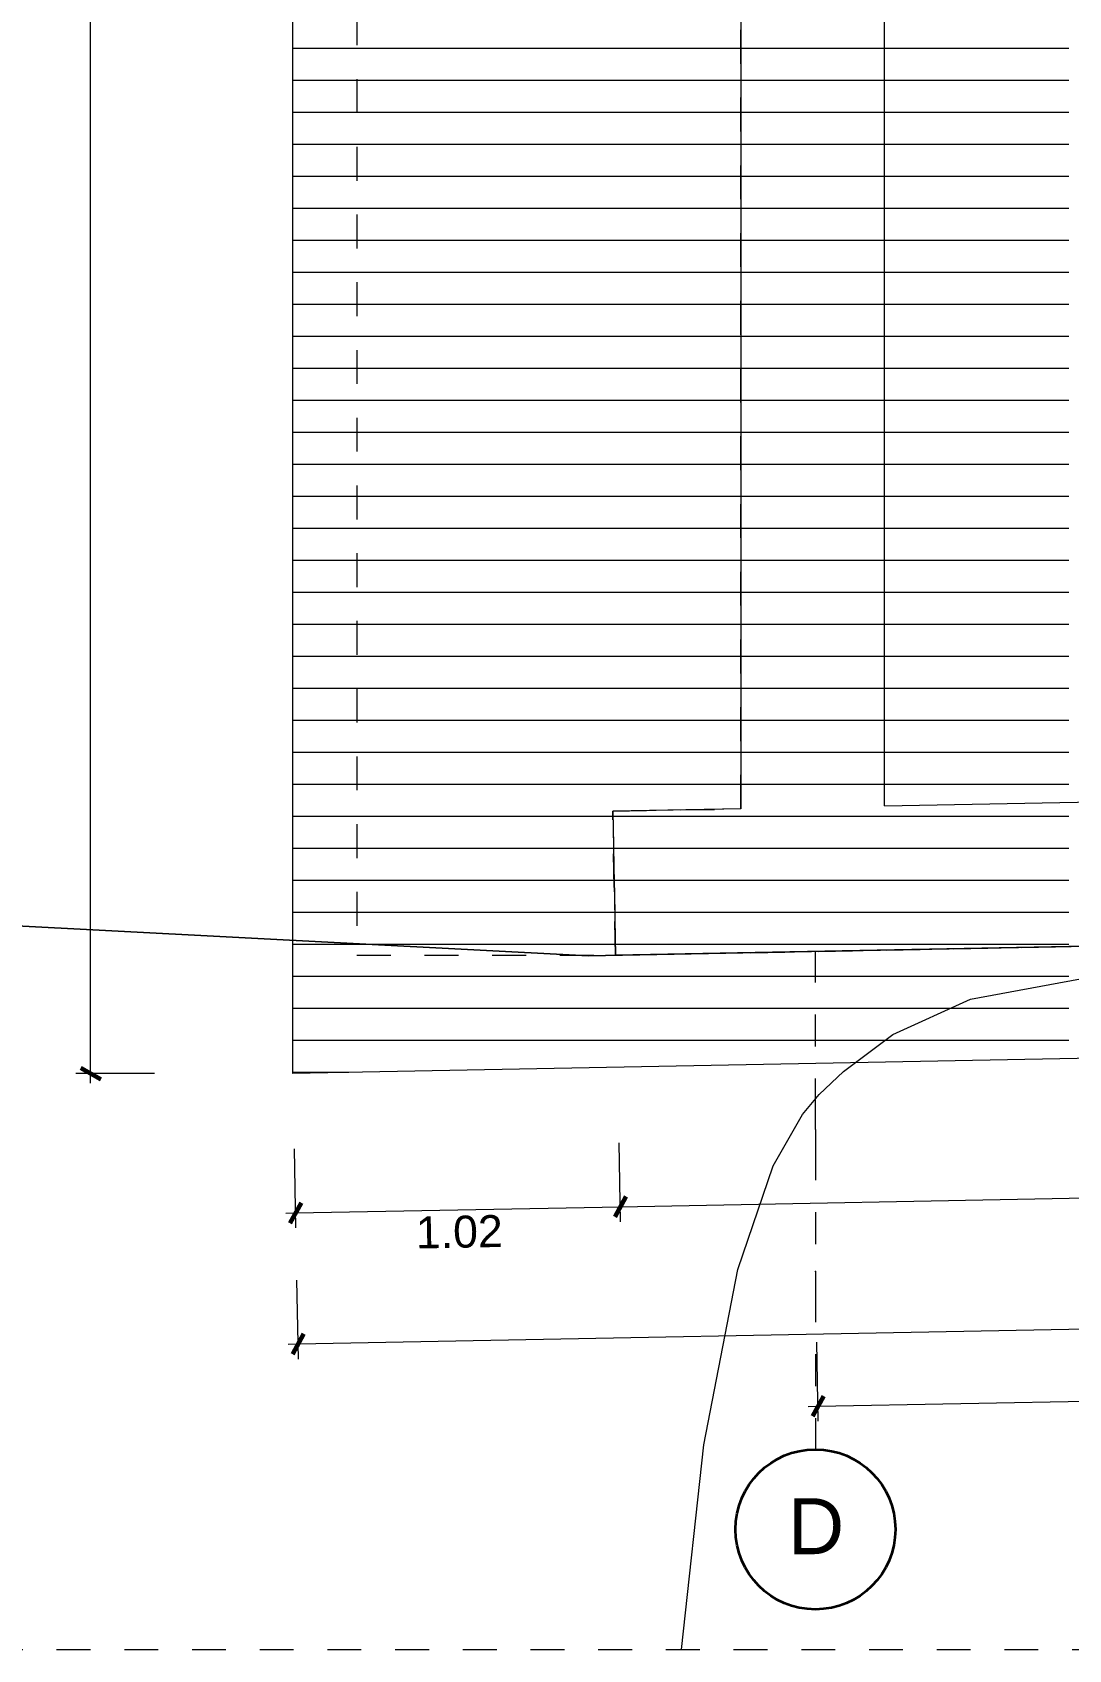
# Model space of a CAD drawing. Header units: metres. Extents: x 48 to 635, y -15 to 39.
# Drawn here: x 56.34 to 59.58, y 3.75 to 8.81 of the extents above; entities that cross this region are included whole.
import ezdxf

# ---------------------------------------------------------------- set-up
doc = ezdxf.new("R2010")
doc.units = ezdxf.units.M
doc.header["$MEASUREMENT"] = 0
for name, pattern in [('Dashed', [0.211667, 0.105833, -0.105833]), ('Dot & Dashed', [0.335139, 0.15875, -0.088194, 0, -0.088194]), ('Wipeout_Contour', [1, 0, -1])]:
    doc.linetypes.add(name, pattern=pattern)
for name, color, linetype in [('2D Drafting - General', 7, 'Continuous'), ('Dimensioning - General', 7, 'Continuous'), ('Interior - Furniture', 7, 'Continuous'), ('Shell - Roof', 7, 'Continuous'), ('Structural - Bearing', 7, 'Continuous'), ('Structural - Grid', 7, 'Continuous')]:
    doc.layers.add(name, color=color, linetype=linetype)
doc.styles.add('GENERATED_STYLE_1', font='')
doc.styles.get('GENERATED_STYLE_1').set_extended_font_data('Arial')
doc.dimstyles.new('GENERATED_STYLE__1', dxfattribs={"dimtxt": 0.1, "dimasz": 0.0475, "dimexe": 0.18, "dimexo": 0.2, "dimgap": 0.09, "dimtad": 3, "dimzin": 0, "dimdsep": 46, "dimtxsty": 'GENERATED_STYLE_1', "dimblk": 'ARROWHEAD_2', "dimblk1": 'ARROWHEAD_2', "dimblk2": 'ARROWHEAD_2', "dimcen": 0.09, "dimclrd": 256, "dimclre": 256, "dimclrt": 5, "dimazin": 0, "dimtfac": 1, "dimtdec": 4, "dimtmove": 0, "dimatfit": 3, "dimfxl": 1, "dimtolj": 1, "dimtzin": 0, "dimarcsym": 0})
doc.dimstyles.new('GENERATED_STYLE__2', dxfattribs={"dimtxt": 0.1, "dimasz": 0.0475, "dimexe": 0.18, "dimexo": 0.2, "dimgap": 0.09, "dimtad": 1, "dimzin": 0, "dimdsep": 46, "dimtxsty": 'GENERATED_STYLE_1', "dimblk": 'ARROWHEAD_2', "dimblk1": 'ARROWHEAD_2', "dimblk2": 'ARROWHEAD_2', "dimcen": 0.09, "dimclrd": 256, "dimclre": 256, "dimclrt": 5, "dimazin": 0, "dimtfac": 1, "dimtdec": 4, "dimtmove": 0, "dimatfit": 3, "dimfxl": 1, "dimtolj": 1, "dimtzin": 0, "dimarcsym": 0})

# ---------------------------------------------------------------- blocks, each defined once
blk = doc.blocks.new('*D6')
at = {"layer": 'Dimensioning - General', "color": 151, "linetype": 'Continuous', "lineweight": 20, "true_color": 0x80c2ff}
for p, q in [((56.5261, 18.5224), (56.5261, 18.5529)), ((56.7261, 18.5224), (56.4793, 18.5224)), ((56.5261, 5.5518), (56.5261, 18.5224)), ((56.7261, 5.5518), (56.4793, 5.5518)), ((56.5261, 5.5212), (56.5261, 5.5518))]:
    blk.add_line(p, q, dxfattribs=at)
at = {"layer": 'Dimensioning - General', "color": 7, "linetype": 'Continuous', "lineweight": 60}
for p, q in [((56.5574, 18.5043), (56.4949, 18.5404)), ((56.4949, 5.5698), (56.5574, 5.5338))]:
    blk.add_line(p, q, dxfattribs=at)
at = {"layer": 'Dimensioning - General', "color": 5, "lineweight": 25, "insert": (56.5061, 11.8661), "char_height": 0.1, "attachment_point": 7, "rotation": 90, "style": 'GENERATED_STYLE_1'}
blk.add_mtext('\\A1;{\\pql;\\fArial|b0|i0|c0|p34;12.97}', dxfattribs=at)
blk = doc.blocks.new('ARROWHEAD_2')
at = {"color": 0, "linetype": 'Continuous', "lineweight": 0}
for p, q in [((0, 0), (-1, 0)), ((-0.38, -0.66), (0.38, 0.66))]:
    blk.add_line(p, q, dxfattribs=at)
blk = doc.blocks.new('*D7')
at = {"layer": 'Dimensioning - General', "color": 151, "linetype": 'Continuous', "lineweight": 20, "true_color": 0x80c2ff}
for p, q in [((57.1677, 5.0691), (57.163, 5.316)), ((58.183, 5.0885), (58.1783, 5.3353)), ((57.1362, 5.1154), (57.1668, 5.116)), ((57.1668, 5.116), (58.1821, 5.1353))]:
    blk.add_line(p, q, dxfattribs=at)
at = {"layer": 'Dimensioning - General', "color": 7, "linetype": 'Continuous', "lineweight": 60}
for p, q in [((58.1995, 5.1669), (58.1647, 5.1037)), ((57.1842, 5.1476), (57.1493, 5.0844))]:
    blk.add_line(p, q, dxfattribs=at)
at = {"layer": 'Dimensioning - General', "color": 5, "lineweight": 25, "insert": (57.5437, 5.0031), "char_height": 0.1, "attachment_point": 7, "rotation": 1.0914, "style": 'GENERATED_STYLE_1'}
blk.add_mtext('\\A1;{\\pql;\\fArial|b0|i0|c0|p34;1.02}', dxfattribs=at)
blk = doc.blocks.new('*D8')
at = {"layer": 'Dimensioning - General', "color": 151, "linetype": 'Continuous', "lineweight": 20, "true_color": 0x80c2ff}
for p, q in [((66.2681, 5.2425), (66.2634, 5.4893)), ((66.2673, 5.2894), (75.1868, 5.4593)), ((58.1821, 5.1353), (66.2673, 5.2894)), ((57.1668, 5.116), (58.1821, 5.1353))]:
    blk.add_line(p, q, dxfattribs=at)
at = {"layer": 'Dimensioning - General', "color": 7, "linetype": 'Continuous', "lineweight": 60}
for p, q in [((66.2847, 5.3209), (66.2498, 5.2578)), ((58.1995, 5.1669), (58.1647, 5.1037))]:
    blk.add_line(p, q, dxfattribs=at)
at = {"layer": 'Dimensioning - General', "color": 5, "lineweight": 25, "insert": (62.094, 5.0898), "char_height": 0.1, "attachment_point": 7, "rotation": 1.0914, "style": 'GENERATED_STYLE_1'}
blk.add_mtext('\\A1;{\\pql;\\fArial|b0|i0|c0|p34;8.09}', dxfattribs=at)
blk = doc.blocks.new('*D10')
at = {"layer": 'Dimensioning - General', "color": 151, "linetype": 'Continuous', "lineweight": 20, "true_color": 0x80c2ff}
for p, q in [((64.951, 4.5822), (64.9463, 4.8291)), ((58.801, 4.4651), (58.7963, 4.7119)), ((64.9501, 4.6291), (69.6401, 4.7185)), ((58.8001, 4.512), (64.9501, 4.6291)), ((58.7695, 4.5114), (58.8001, 4.512))]:
    blk.add_line(p, q, dxfattribs=at)
at = {"layer": 'Dimensioning - General', "color": 7, "linetype": 'Continuous', "lineweight": 60}
for p, q in [((64.9675, 4.6607), (64.9326, 4.5975)), ((58.8175, 4.5435), (58.7826, 4.4804))]:
    blk.add_line(p, q, dxfattribs=at)
at = {"layer": 'Dimensioning - General', "color": 5, "lineweight": 25, "insert": (61.7444, 4.448), "char_height": 0.1, "attachment_point": 7, "rotation": 1.0914, "style": 'GENERATED_STYLE_1'}
blk.add_mtext('\\A1;{\\pql;\\fArial|b0|i0|c0|p34;6.15}', dxfattribs=at)
blk = doc.blocks.new('*D13')
at = {"layer": 'Dimensioning - General', "color": 151, "linetype": 'Continuous', "lineweight": 20, "true_color": 0x80c2ff}
for p, q in [((75.1955, 5.0027), (75.1908, 5.2495)), ((57.1746, 4.7063), (75.1946, 5.0495)), ((75.1946, 5.0495), (75.2251, 5.0501)), ((57.1755, 4.6594), (57.1708, 4.9062)), ((57.144, 4.7057), (57.1746, 4.7063))]:
    blk.add_line(p, q, dxfattribs=at)
at = {"layer": 'Dimensioning - General', "color": 7, "linetype": 'Continuous', "lineweight": 60}
for p, q in [((75.1771, 5.018), (75.212, 5.0811)), ((57.192, 4.7378), (57.1571, 4.6747))]:
    blk.add_line(p, q, dxfattribs=at)
at = {"layer": 'Dimensioning - General', "color": 5, "lineweight": 25, "insert": (66.0159, 4.7547), "char_height": 0.1, "attachment_point": 7, "rotation": 1.0914, "style": 'GENERATED_STYLE_1'}
blk.add_mtext('\\A1;{\\pql;\\fArial|b0|i0|c0|p34;18.02}', dxfattribs=at)
blk = doc.blocks.new('*X19')
at = {"layer": 'Shell - Roof', "color": 23, "linetype": 'Continuous', "lineweight": 13, "true_color": 0xbf8080}
for p, q in [((57.3681, 8.7551), (57.1585, 8.7551)), ((57.3681, 8.7551), (57.1585, 8.7551)), ((57.6143, 8.7551), (57.3681, 8.7551)), ((57.6143, 8.7551), (57.3681, 8.7551)), ((57.8605, 8.7551), (57.6143, 8.7551)), ((57.8605, 8.7551), (57.6143, 8.7551)), ((58.1067, 8.7551), (57.8605, 8.7551)), ((58.1067, 8.7551), (57.8605, 8.7551)), ((58.3529, 8.7551), (58.1067, 8.7551)), ((58.3529, 8.7551), (58.1067, 8.7551)), ((58.5991, 8.7551), (58.3529, 8.7551)), ((58.5991, 8.7551), (58.3529, 8.7551)), ((58.8453, 8.7551), (58.5991, 8.7551)), ((58.8453, 8.7551), (58.5991, 8.7551)), ((59.0915, 8.7551), (58.8453, 8.7551)), ((59.0915, 8.7551), (58.8453, 8.7551)), ((59.3377, 8.7551), (59.0915, 8.7551)), ((59.3377, 8.7551), (59.0915, 8.7551)), ((59.5839, 8.7551), (59.3377, 8.7551)), ((59.5839, 8.7551), (59.3377, 8.7551)), ((57.3681, 8.6551), (57.1585, 8.6551)), ((57.3681, 8.6551), (57.1585, 8.6551)), ((57.6143, 8.6551), (57.3681, 8.6551)), ((57.6143, 8.6551), (57.3681, 8.6551)), ((57.8605, 8.6551), (57.6143, 8.6551)), ((57.8605, 8.6551), (57.6143, 8.6551)), ((58.1067, 8.6551), (57.8605, 8.6551)), ((58.1067, 8.6551), (57.8605, 8.6551)), ((58.3529, 8.6551), (58.1067, 8.6551)), ((58.3529, 8.6551), (58.1067, 8.6551)), ((58.5991, 8.6551), (58.3529, 8.6551)), ((58.5991, 8.6551), (58.3529, 8.6551)), ((58.8453, 8.6551), (58.5991, 8.6551)), ((58.8453, 8.6551), (58.5991, 8.6551)), ((59.0915, 8.6551), (58.8453, 8.6551)), ((59.0915, 8.6551), (58.8453, 8.6551)), ((59.3377, 8.6551), (59.0915, 8.6551)), ((59.3377, 8.6551), (59.0915, 8.6551)), ((59.5839, 8.6551), (59.3377, 8.6551)), ((59.5839, 8.6551), (59.3377, 8.6551)), ((57.3681, 8.5551), (57.1585, 8.5551)), ((57.3681, 8.5551), (57.1585, 8.5551)), ((57.6143, 8.5551), (57.3681, 8.5551)), ((57.6143, 8.5551), (57.3681, 8.5551)), ((57.8605, 8.5551), (57.6143, 8.5551)), ((57.8605, 8.5551), (57.6143, 8.5551)), ((58.1067, 8.5551), (57.8605, 8.5551)), ((58.1067, 8.5551), (57.8605, 8.5551)), ((58.3529, 8.5551), (58.1067, 8.5551)), ((58.3529, 8.5551), (58.1067, 8.5551)), ((58.5991, 8.5551), (58.3529, 8.5551)), ((58.5991, 8.5551), (58.3529, 8.5551)), ((58.8453, 8.5551), (58.5991, 8.5551)), ((58.8453, 8.5551), (58.5991, 8.5551)), ((59.0915, 8.5551), (58.8453, 8.5551)), ((59.0915, 8.5551), (58.8453, 8.5551)), ((59.3377, 8.5551), (59.0915, 8.5551)), ((59.3377, 8.5551), (59.0915, 8.5551)), ((59.5839, 8.5551), (59.3377, 8.5551)), ((59.5839, 8.5551), (59.3377, 8.5551)), ((57.3681, 8.4551), (57.1585, 8.4551)), ((57.3681, 8.4551), (57.1585, 8.4551)), ((57.6143, 8.4551), (57.3681, 8.4551)), ((57.6143, 8.4551), (57.3681, 8.4551)), ((57.8605, 8.4551), (57.6143, 8.4551)), ((57.8605, 8.4551), (57.6143, 8.4551)), ((58.1067, 8.4551), (57.8605, 8.4551)), ((58.1067, 8.4551), (57.8605, 8.4551)), ((58.3529, 8.4551), (58.1067, 8.4551)), ((58.3529, 8.4551), (58.1067, 8.4551)), ((58.5991, 8.4551), (58.3529, 8.4551)), ((58.5991, 8.4551), (58.3529, 8.4551)), ((58.8453, 8.4551), (58.5991, 8.4551)), ((58.8453, 8.4551), (58.5991, 8.4551)), ((59.0915, 8.4551), (58.8453, 8.4551)), ((59.0915, 8.4551), (58.8453, 8.4551)), ((59.3377, 8.4551), (59.0915, 8.4551)), ((59.3377, 8.4551), (59.0915, 8.4551)), ((59.5839, 8.4551), (59.3377, 8.4551)), ((59.5839, 8.4551), (59.3377, 8.4551)), ((57.3681, 8.3551), (57.1585, 8.3551)), ((57.3681, 8.3551), (57.1585, 8.3551)), ((57.6143, 8.3551), (57.3681, 8.3551)), ((57.6143, 8.3551), (57.3681, 8.3551)), ((57.8605, 8.3551), (57.6143, 8.3551)), ((57.8605, 8.3551), (57.6143, 8.3551)), ((58.1067, 8.3551), (57.8605, 8.3551)), ((58.1067, 8.3551), (57.8605, 8.3551)), ((58.3529, 8.3551), (58.1067, 8.3551)), ((58.3529, 8.3551), (58.1067, 8.3551)), ((58.5991, 8.3551), (58.3529, 8.3551)), ((58.5991, 8.3551), (58.3529, 8.3551)), ((58.8453, 8.3551), (58.5991, 8.3551)), ((58.8453, 8.3551), (58.5991, 8.3551)), ((59.0915, 8.3551), (58.8453, 8.3551)), ((59.0915, 8.3551), (58.8453, 8.3551)), ((59.3377, 8.3551), (59.0915, 8.3551)), ((59.3377, 8.3551), (59.0915, 8.3551)), ((59.5839, 8.3551), (59.3377, 8.3551)), ((59.5839, 8.3551), (59.3377, 8.3551)), ((57.3681, 8.2551), (57.1585, 8.2551)), ((57.3681, 8.2551), (57.1585, 8.2551)), ((57.6143, 8.2551), (57.3681, 8.2551)), ((57.6143, 8.2551), (57.3681, 8.2551)), ((57.8605, 8.2551), (57.6143, 8.2551)), ((57.8605, 8.2551), (57.6143, 8.2551)), ((58.1067, 8.2551), (57.8605, 8.2551)), ((58.1067, 8.2551), (57.8605, 8.2551)), ((58.3529, 8.2551), (58.1067, 8.2551)), ((58.3529, 8.2551), (58.1067, 8.2551)), ((58.5991, 8.2551), (58.3529, 8.2551)), ((58.5991, 8.2551), (58.3529, 8.2551)), ((58.8453, 8.2551), (58.5991, 8.2551)), ((58.8453, 8.2551), (58.5991, 8.2551)), ((59.0915, 8.2551), (58.8453, 8.2551)), ((59.0915, 8.2551), (58.8453, 8.2551)), ((59.3377, 8.2551), (59.0915, 8.2551)), ((59.3377, 8.2551), (59.0915, 8.2551)), ((59.5839, 8.2551), (59.3377, 8.2551)), ((59.5839, 8.2551), (59.3377, 8.2551)), ((57.3681, 8.1551), (57.1585, 8.1551)), ((57.3681, 8.1551), (57.1585, 8.1551)), ((57.6143, 8.1551), (57.3681, 8.1551)), ((57.6143, 8.1551), (57.3681, 8.1551)), ((57.8605, 8.1551), (57.6143, 8.1551)), ((57.8605, 8.1551), (57.6143, 8.1551)), ((58.1067, 8.1551), (57.8605, 8.1551)), ((58.1067, 8.1551), (57.8605, 8.1551)), ((58.3529, 8.1551), (58.1067, 8.1551)), ((58.3529, 8.1551), (58.1067, 8.1551)), ((58.5991, 8.1551), (58.3529, 8.1551)), ((58.5991, 8.1551), (58.3529, 8.1551)), ((58.8453, 8.1551), (58.5991, 8.1551)), ((58.8453, 8.1551), (58.5991, 8.1551)), ((59.0915, 8.1551), (58.8453, 8.1551)), ((59.0915, 8.1551), (58.8453, 8.1551)), ((59.3377, 8.1551), (59.0915, 8.1551)), ((59.3377, 8.1551), (59.0915, 8.1551)), ((59.5839, 8.1551), (59.3377, 8.1551)), ((59.5839, 8.1551), (59.3377, 8.1551)), ((57.3681, 8.0551), (57.1585, 8.0551)), ((57.3681, 8.0551), (57.1585, 8.0551)), ((57.6143, 8.0551), (57.3681, 8.0551)), ((57.6143, 8.0551), (57.3681, 8.0551)), ((57.8605, 8.0551), (57.6143, 8.0551)), ((57.8605, 8.0551), (57.6143, 8.0551)), ((58.1067, 8.0551), (57.8605, 8.0551)), ((58.1067, 8.0551), (57.8605, 8.0551)), ((58.3529, 8.0551), (58.1067, 8.0551)), ((58.3529, 8.0551), (58.1067, 8.0551)), ((58.5991, 8.0551), (58.3529, 8.0551)), ((58.5991, 8.0551), (58.3529, 8.0551)), ((58.8453, 8.0551), (58.5991, 8.0551)), ((58.8453, 8.0551), (58.5991, 8.0551)), ((59.0915, 8.0551), (58.8453, 8.0551)), ((59.0915, 8.0551), (58.8453, 8.0551)), ((59.3377, 8.0551), (59.0915, 8.0551)), ((59.3377, 8.0551), (59.0915, 8.0551)), ((59.5839, 8.0551), (59.3377, 8.0551)), ((59.5839, 8.0551), (59.3377, 8.0551)), ((57.3681, 7.9551), (57.1585, 7.9551)), ((57.3681, 7.9551), (57.1585, 7.9551)), ((57.6143, 7.9551), (57.3681, 7.9551)), ((57.6143, 7.9551), (57.3681, 7.9551)), ((57.8605, 7.9551), (57.6143, 7.9551)), ((57.8605, 7.9551), (57.6143, 7.9551)), ((58.1067, 7.9551), (57.8605, 7.9551)), ((58.1067, 7.9551), (57.8605, 7.9551)), ((58.3529, 7.9551), (58.1067, 7.9551)), ((58.3529, 7.9551), (58.1067, 7.9551)), ((58.5991, 7.9551), (58.3529, 7.9551)), ((58.5991, 7.9551), (58.3529, 7.9551)), ((58.8453, 7.9551), (58.5991, 7.9551)), ((58.8453, 7.9551), (58.5991, 7.9551)), ((59.0915, 7.9551), (58.8453, 7.9551)), ((59.0915, 7.9551), (58.8453, 7.9551)), ((59.3377, 7.9551), (59.0915, 7.9551)), ((59.3377, 7.9551), (59.0915, 7.9551)), ((59.5839, 7.9551), (59.3377, 7.9551)), ((59.5839, 7.9551), (59.3377, 7.9551)), ((57.3681, 7.8551), (57.1585, 7.8551)), ((57.3681, 7.8551), (57.1585, 7.8551)), ((57.6143, 7.8551), (57.3681, 7.8551)), ((57.6143, 7.8551), (57.3681, 7.8551)), ((57.8605, 7.8551), (57.6143, 7.8551)), ((57.8605, 7.8551), (57.6143, 7.8551)), ((58.1067, 7.8551), (57.8605, 7.8551)), ((58.1067, 7.8551), (57.8605, 7.8551)), ((58.3529, 7.8551), (58.1067, 7.8551)), ((58.3529, 7.8551), (58.1067, 7.8551)), ((58.5991, 7.8551), (58.3529, 7.8551)), ((58.5991, 7.8551), (58.3529, 7.8551)), ((58.8453, 7.8551), (58.5991, 7.8551)), ((58.8453, 7.8551), (58.5991, 7.8551)), ((59.0915, 7.8551), (58.8453, 7.8551)), ((59.0915, 7.8551), (58.8453, 7.8551)), ((59.3377, 7.8551), (59.0915, 7.8551)), ((59.3377, 7.8551), (59.0915, 7.8551)), ((59.5839, 7.8551), (59.3377, 7.8551)), ((59.5839, 7.8551), (59.3377, 7.8551)), ((57.3681, 7.7551), (57.1585, 7.7551)), ((57.3681, 7.7551), (57.1585, 7.7551)), ((57.6143, 7.7551), (57.3681, 7.7551)), ((57.6143, 7.7551), (57.3681, 7.7551)), ((57.8605, 7.7551), (57.6143, 7.7551)), ((57.8605, 7.7551), (57.6143, 7.7551)), ((58.1067, 7.7551), (57.8605, 7.7551)), ((58.1067, 7.7551), (57.8605, 7.7551)), ((58.3529, 7.7551), (58.1067, 7.7551)), ((58.3529, 7.7551), (58.1067, 7.7551)), ((58.5991, 7.7551), (58.3529, 7.7551)), ((58.5991, 7.7551), (58.3529, 7.7551)), ((58.8453, 7.7551), (58.5991, 7.7551)), ((58.8453, 7.7551), (58.5991, 7.7551)), ((59.0915, 7.7551), (58.8453, 7.7551)), ((59.0915, 7.7551), (58.8453, 7.7551)), ((59.3377, 7.7551), (59.0915, 7.7551)), ((59.3377, 7.7551), (59.0915, 7.7551)), ((59.5839, 7.7551), (59.3377, 7.7551)), ((59.5839, 7.7551), (59.3377, 7.7551)), ((57.3681, 7.6551), (57.1585, 7.6551)), ((57.3681, 7.6551), (57.1585, 7.6551)), ((57.6143, 7.6551), (57.3681, 7.6551)), ((57.6143, 7.6551), (57.3681, 7.6551)), ((57.8605, 7.6551), (57.6143, 7.6551)), ((57.8605, 7.6551), (57.6143, 7.6551)), ((58.1067, 7.6551), (57.8605, 7.6551)), ((58.1067, 7.6551), (57.8605, 7.6551)), ((58.3529, 7.6551), (58.1067, 7.6551)), ((58.3529, 7.6551), (58.1067, 7.6551)), ((58.5991, 7.6551), (58.3529, 7.6551)), ((58.5991, 7.6551), (58.3529, 7.6551)), ((58.8453, 7.6551), (58.5991, 7.6551)), ((58.8453, 7.6551), (58.5991, 7.6551)), ((59.0915, 7.6551), (58.8453, 7.6551)), ((59.0915, 7.6551), (58.8453, 7.6551)), ((59.3377, 7.6551), (59.0915, 7.6551)), ((59.3377, 7.6551), (59.0915, 7.6551)), ((59.5839, 7.6551), (59.3377, 7.6551)), ((59.5839, 7.6551), (59.3377, 7.6551)), ((57.3681, 7.5551), (57.1585, 7.5551)), ((57.3681, 7.5551), (57.1585, 7.5551)), ((57.6143, 7.5551), (57.3681, 7.5551)), ((57.6143, 7.5551), (57.3681, 7.5551)), ((57.8605, 7.5551), (57.6143, 7.5551)), ((57.8605, 7.5551), (57.6143, 7.5551)), ((58.1067, 7.5551), (57.8605, 7.5551)), ((58.1067, 7.5551), (57.8605, 7.5551)), ((58.3529, 7.5551), (58.1067, 7.5551)), ((58.3529, 7.5551), (58.1067, 7.5551)), ((58.5991, 7.5551), (58.3529, 7.5551)), ((58.5991, 7.5551), (58.3529, 7.5551)), ((58.8453, 7.5551), (58.5991, 7.5551)), ((58.8453, 7.5551), (58.5991, 7.5551)), ((59.0915, 7.5551), (58.8453, 7.5551)), ((59.0915, 7.5551), (58.8453, 7.5551)), ((59.3377, 7.5551), (59.0915, 7.5551)), ((59.3377, 7.5551), (59.0915, 7.5551)), ((59.5839, 7.5551), (59.3377, 7.5551)), ((59.5839, 7.5551), (59.3377, 7.5551)), ((57.3681, 7.4551), (57.1585, 7.4551)), ((57.3681, 7.4551), (57.1585, 7.4551)), ((57.6143, 7.4551), (57.3681, 7.4551)), ((57.6143, 7.4551), (57.3681, 7.4551)), ((57.8605, 7.4551), (57.6143, 7.4551)), ((57.8605, 7.4551), (57.6143, 7.4551)), ((58.1067, 7.4551), (57.8605, 7.4551)), ((58.1067, 7.4551), (57.8605, 7.4551)), ((58.3529, 7.4551), (58.1067, 7.4551)), ((58.3529, 7.4551), (58.1067, 7.4551)), ((58.5991, 7.4551), (58.3529, 7.4551)), ((58.5991, 7.4551), (58.3529, 7.4551)), ((58.8453, 7.4551), (58.5991, 7.4551)), ((58.8453, 7.4551), (58.5991, 7.4551)), ((59.0915, 7.4551), (58.8453, 7.4551)), ((59.0915, 7.4551), (58.8453, 7.4551)), ((59.3377, 7.4551), (59.0915, 7.4551)), ((59.3377, 7.4551), (59.0915, 7.4551)), ((59.5839, 7.4551), (59.3377, 7.4551)), ((59.5839, 7.4551), (59.3377, 7.4551)), ((57.3681, 7.3551), (57.1585, 7.3551)), ((57.3681, 7.3551), (57.1585, 7.3551)), ((57.6143, 7.3551), (57.3681, 7.3551)), ((57.6143, 7.3551), (57.3681, 7.3551)), ((57.8605, 7.3551), (57.6143, 7.3551)), ((57.8605, 7.3551), (57.6143, 7.3551)), ((58.1067, 7.3551), (57.8605, 7.3551)), ((58.1067, 7.3551), (57.8605, 7.3551)), ((58.3529, 7.3551), (58.1067, 7.3551)), ((58.3529, 7.3551), (58.1067, 7.3551)), ((58.5991, 7.3551), (58.3529, 7.3551)), ((58.5991, 7.3551), (58.3529, 7.3551)), ((58.8453, 7.3551), (58.5991, 7.3551)), ((58.8453, 7.3551), (58.5991, 7.3551)), ((59.0915, 7.3551), (58.8453, 7.3551)), ((59.0915, 7.3551), (58.8453, 7.3551)), ((59.3377, 7.3551), (59.0915, 7.3551)), ((59.3377, 7.3551), (59.0915, 7.3551)), ((59.5839, 7.3551), (59.3377, 7.3551)), ((59.5839, 7.3551), (59.3377, 7.3551)), ((57.3681, 7.2551), (57.1585, 7.2551)), ((57.3681, 7.2551), (57.1585, 7.2551)), ((57.6143, 7.2551), (57.3681, 7.2551)), ((57.6143, 7.2551), (57.3681, 7.2551)), ((57.8605, 7.2551), (57.6143, 7.2551)), ((57.8605, 7.2551), (57.6143, 7.2551)), ((58.1067, 7.2551), (57.8605, 7.2551)), ((58.1067, 7.2551), (57.8605, 7.2551)), ((58.3529, 7.2551), (58.1067, 7.2551)), ((58.3529, 7.2551), (58.1067, 7.2551)), ((58.5991, 7.2551), (58.3529, 7.2551)), ((58.5991, 7.2551), (58.3529, 7.2551)), ((58.8453, 7.2551), (58.5991, 7.2551)), ((58.8453, 7.2551), (58.5991, 7.2551)), ((59.0915, 7.2551), (58.8453, 7.2551)), ((59.0915, 7.2551), (58.8453, 7.2551)), ((59.3377, 7.2551), (59.0915, 7.2551)), ((59.3377, 7.2551), (59.0915, 7.2551)), ((59.5839, 7.2551), (59.3377, 7.2551)), ((59.5839, 7.2551), (59.3377, 7.2551)), ((57.3681, 7.1551), (57.1585, 7.1551)), ((57.3681, 7.1551), (57.1585, 7.1551)), ((57.6143, 7.1551), (57.3681, 7.1551)), ((57.6143, 7.1551), (57.3681, 7.1551)), ((57.8605, 7.1551), (57.6143, 7.1551)), ((57.8605, 7.1551), (57.6143, 7.1551)), ((58.1067, 7.1551), (57.8605, 7.1551)), ((58.1067, 7.1551), (57.8605, 7.1551)), ((58.3529, 7.1551), (58.1067, 7.1551)), ((58.3529, 7.1551), (58.1067, 7.1551)), ((58.5991, 7.1551), (58.3529, 7.1551)), ((58.5991, 7.1551), (58.3529, 7.1551)), ((58.8453, 7.1551), (58.5991, 7.1551)), ((58.8453, 7.1551), (58.5991, 7.1551)), ((59.0915, 7.1551), (58.8453, 7.1551)), ((59.0915, 7.1551), (58.8453, 7.1551)), ((59.3377, 7.1551), (59.0915, 7.1551)), ((59.3377, 7.1551), (59.0915, 7.1551)), ((59.5839, 7.1551), (59.3377, 7.1551)), ((59.5839, 7.1551), (59.3377, 7.1551)), ((57.3681, 7.0551), (57.1585, 7.0551)), ((57.3681, 7.0551), (57.1585, 7.0551)), ((57.6143, 7.0551), (57.3681, 7.0551)), ((57.6143, 7.0551), (57.3681, 7.0551)), ((57.8605, 7.0551), (57.6143, 7.0551)), ((57.8605, 7.0551), (57.6143, 7.0551)), ((58.1067, 7.0551), (57.8605, 7.0551)), ((58.1067, 7.0551), (57.8605, 7.0551)), ((58.3529, 7.0551), (58.1067, 7.0551)), ((58.3529, 7.0551), (58.1067, 7.0551)), ((58.5991, 7.0551), (58.3529, 7.0551)), ((58.5991, 7.0551), (58.3529, 7.0551)), ((58.8453, 7.0551), (58.5991, 7.0551)), ((58.8453, 7.0551), (58.5991, 7.0551)), ((59.0915, 7.0551), (58.8453, 7.0551)), ((59.0915, 7.0551), (58.8453, 7.0551)), ((59.3377, 7.0551), (59.0915, 7.0551)), ((59.3377, 7.0551), (59.0915, 7.0551)), ((59.5839, 7.0551), (59.3377, 7.0551)), ((59.5839, 7.0551), (59.3377, 7.0551)), ((57.3681, 6.9551), (57.1585, 6.9551)), ((57.3681, 6.9551), (57.1585, 6.9551)), ((57.6143, 6.9551), (57.3681, 6.9551)), ((57.6143, 6.9551), (57.3681, 6.9551)), ((57.8605, 6.9551), (57.6143, 6.9551)), ((57.8605, 6.9551), (57.6143, 6.9551)), ((58.1067, 6.9551), (57.8605, 6.9551)), ((58.1067, 6.9551), (57.8605, 6.9551)), ((58.3529, 6.9551), (58.1067, 6.9551)), ((58.3529, 6.9551), (58.1067, 6.9551)), ((58.5991, 6.9551), (58.3529, 6.9551)), ((58.5991, 6.9551), (58.3529, 6.9551)), ((58.8453, 6.9551), (58.5991, 6.9551)), ((58.8453, 6.9551), (58.5991, 6.9551)), ((59.0915, 6.9551), (58.8453, 6.9551)), ((59.0915, 6.9551), (58.8453, 6.9551)), ((59.3377, 6.9551), (59.0915, 6.9551)), ((59.3377, 6.9551), (59.0915, 6.9551)), ((59.5839, 6.9551), (59.3377, 6.9551)), ((59.5839, 6.9551), (59.3377, 6.9551)), ((57.3681, 6.8551), (57.1585, 6.8551)), ((57.3681, 6.8551), (57.1585, 6.8551)), ((57.6143, 6.8551), (57.3681, 6.8551)), ((57.6143, 6.8551), (57.3681, 6.8551)), ((57.8605, 6.8551), (57.6143, 6.8551)), ((57.8605, 6.8551), (57.6143, 6.8551)), ((58.1067, 6.8551), (57.8605, 6.8551)), ((58.1067, 6.8551), (57.8605, 6.8551)), ((58.3529, 6.8551), (58.1067, 6.8551)), ((58.3529, 6.8551), (58.1067, 6.8551)), ((58.5991, 6.8551), (58.3529, 6.8551)), ((58.5991, 6.8551), (58.3529, 6.8551)), ((58.8453, 6.8551), (58.5991, 6.8551)), ((58.8453, 6.8551), (58.5991, 6.8551)), ((59.0915, 6.8551), (58.8453, 6.8551)), ((59.0915, 6.8551), (58.8453, 6.8551)), ((59.3377, 6.8551), (59.0915, 6.8551)), ((59.3377, 6.8551), (59.0915, 6.8551)), ((59.5839, 6.8551), (59.3377, 6.8551)), ((59.5839, 6.8551), (59.3377, 6.8551)), ((57.3681, 6.7551), (57.1585, 6.7551)), ((57.3681, 6.7551), (57.1585, 6.7551)), ((57.6143, 6.7551), (57.3681, 6.7551)), ((57.6143, 6.7551), (57.3681, 6.7551)), ((57.8605, 6.7551), (57.6143, 6.7551)), ((57.8605, 6.7551), (57.6143, 6.7551)), ((58.1067, 6.7551), (57.8605, 6.7551)), ((58.1067, 6.7551), (57.8605, 6.7551)), ((58.3529, 6.7551), (58.1067, 6.7551)), ((58.3529, 6.7551), (58.1067, 6.7551)), ((58.5991, 6.7551), (58.3529, 6.7551)), ((58.5991, 6.7551), (58.3529, 6.7551)), ((58.8453, 6.7551), (58.5991, 6.7551)), ((58.8453, 6.7551), (58.5991, 6.7551)), ((59.0915, 6.7551), (58.8453, 6.7551)), ((59.0915, 6.7551), (58.8453, 6.7551)), ((59.3377, 6.7551), (59.0915, 6.7551)), ((59.3377, 6.7551), (59.0915, 6.7551)), ((59.5839, 6.7551), (59.3377, 6.7551)), ((59.5839, 6.7551), (59.3377, 6.7551)), ((57.3681, 6.6551), (57.1585, 6.6551)), ((57.3681, 6.6551), (57.1585, 6.6551)), ((57.6143, 6.6551), (57.3681, 6.6551)), ((57.6143, 6.6551), (57.3681, 6.6551)), ((57.8605, 6.6551), (57.6143, 6.6551)), ((57.8605, 6.6551), (57.6143, 6.6551)), ((58.1067, 6.6551), (57.8605, 6.6551)), ((58.1067, 6.6551), (57.8605, 6.6551)), ((58.3529, 6.6551), (58.1067, 6.6551)), ((58.3529, 6.6551), (58.1067, 6.6551)), ((58.5991, 6.6551), (58.3529, 6.6551)), ((58.5991, 6.6551), (58.3529, 6.6551)), ((58.8453, 6.6551), (58.5991, 6.6551)), ((58.8453, 6.6551), (58.5991, 6.6551)), ((59.0915, 6.6551), (58.8453, 6.6551)), ((59.0915, 6.6551), (58.8453, 6.6551)), ((59.3377, 6.6551), (59.0915, 6.6551)), ((59.3377, 6.6551), (59.0915, 6.6551)), ((59.5839, 6.6551), (59.3377, 6.6551)), ((59.5839, 6.6551), (59.3377, 6.6551)), ((57.3681, 6.5551), (57.1585, 6.5551)), ((57.3681, 6.5551), (57.1585, 6.5551)), ((57.6143, 6.5551), (57.3681, 6.5551)), ((57.6143, 6.5551), (57.3681, 6.5551)), ((57.8605, 6.5551), (57.6143, 6.5551)), ((57.8605, 6.5551), (57.6143, 6.5551)), ((58.1067, 6.5551), (57.8605, 6.5551)), ((58.1067, 6.5551), (57.8605, 6.5551)), ((58.3529, 6.5551), (58.1067, 6.5551)), ((58.3529, 6.5551), (58.1067, 6.5551)), ((58.5991, 6.5551), (58.3529, 6.5551)), ((58.5991, 6.5551), (58.3529, 6.5551)), ((58.8453, 6.5551), (58.5991, 6.5551)), ((58.8453, 6.5551), (58.5991, 6.5551)), ((59.0915, 6.5551), (58.8453, 6.5551)), ((59.0915, 6.5551), (58.8453, 6.5551)), ((59.3377, 6.5551), (59.0915, 6.5551)), ((59.3377, 6.5551), (59.0915, 6.5551)), ((59.5839, 6.5551), (59.3377, 6.5551)), ((59.5839, 6.5551), (59.3377, 6.5551)), ((57.3681, 6.4551), (57.1585, 6.4551)), ((57.3681, 6.4551), (57.1585, 6.4551)), ((57.6143, 6.4551), (57.3681, 6.4551)), ((57.6143, 6.4551), (57.3681, 6.4551)), ((57.8605, 6.4551), (57.6143, 6.4551)), ((57.8605, 6.4551), (57.6143, 6.4551)), ((58.1067, 6.4551), (57.8605, 6.4551)), ((58.1067, 6.4551), (57.8605, 6.4551)), ((58.3529, 6.4551), (58.1067, 6.4551)), ((58.3529, 6.4551), (58.1067, 6.4551)), ((58.5991, 6.4551), (58.3529, 6.4551)), ((58.5991, 6.4551), (58.3529, 6.4551)), ((58.8453, 6.4551), (58.5991, 6.4551)), ((58.8453, 6.4551), (58.5991, 6.4551)), ((59.0915, 6.4551), (58.8453, 6.4551)), ((59.0915, 6.4551), (58.8453, 6.4551)), ((59.3377, 6.4551), (59.0915, 6.4551)), ((59.3377, 6.4551), (59.0915, 6.4551)), ((59.5839, 6.4551), (59.3377, 6.4551)), ((59.5839, 6.4551), (59.3377, 6.4551)), ((57.3681, 6.3551), (57.1585, 6.3551)), ((57.3681, 6.3551), (57.1585, 6.3551)), ((57.6143, 6.3551), (57.3681, 6.3551)), ((57.6143, 6.3551), (57.3681, 6.3551)), ((57.8605, 6.3551), (57.6143, 6.3551)), ((57.8605, 6.3551), (57.6143, 6.3551)), ((58.1067, 6.3551), (57.8605, 6.3551)), ((58.1067, 6.3551), (57.8605, 6.3551)), ((58.3529, 6.3551), (58.1067, 6.3551)), ((58.3529, 6.3551), (58.1067, 6.3551)), ((58.5991, 6.3551), (58.3529, 6.3551)), ((58.5991, 6.3551), (58.3529, 6.3551)), ((58.8453, 6.3551), (58.5991, 6.3551)), ((58.8453, 6.3551), (58.5991, 6.3551)), ((59.0915, 6.3551), (58.8453, 6.3551)), ((59.0915, 6.3551), (58.8453, 6.3551)), ((59.3377, 6.3551), (59.0915, 6.3551)), ((59.3377, 6.3551), (59.0915, 6.3551)), ((59.5839, 6.3551), (59.3377, 6.3551)), ((59.5839, 6.3551), (59.3377, 6.3551)), ((57.3681, 6.2551), (57.1585, 6.2551)), ((57.3681, 6.2551), (57.1585, 6.2551)), ((57.6143, 6.2551), (57.3681, 6.2551)), ((57.6143, 6.2551), (57.3681, 6.2551)), ((57.8605, 6.2551), (57.6143, 6.2551)), ((57.8605, 6.2551), (57.6143, 6.2551)), ((58.1067, 6.2551), (57.8605, 6.2551)), ((58.1067, 6.2551), (57.8605, 6.2551)), ((58.3529, 6.2551), (58.1067, 6.2551)), ((58.3529, 6.2551), (58.1067, 6.2551)), ((58.5991, 6.2551), (58.3529, 6.2551)), ((58.5991, 6.2551), (58.3529, 6.2551)), ((58.8453, 6.2551), (58.5991, 6.2551)), ((58.8453, 6.2551), (58.5991, 6.2551)), ((59.0915, 6.2551), (58.8453, 6.2551)), ((59.0915, 6.2551), (58.8453, 6.2551)), ((59.3377, 6.2551), (59.0915, 6.2551)), ((59.3377, 6.2551), (59.0915, 6.2551)), ((59.5839, 6.2551), (59.3377, 6.2551)), ((59.5839, 6.2551), (59.3377, 6.2551)), ((57.3681, 6.1551), (57.1585, 6.1551)), ((57.3681, 6.1551), (57.1585, 6.1551)), ((57.6143, 6.1551), (57.3681, 6.1551)), ((57.6143, 6.1551), (57.3681, 6.1551)), ((57.8605, 6.1551), (57.6143, 6.1551)), ((57.8605, 6.1551), (57.6143, 6.1551)), ((58.1067, 6.1551), (57.8605, 6.1551)), ((58.1067, 6.1551), (57.8605, 6.1551)), ((58.3529, 6.1551), (58.1067, 6.1551)), ((58.3529, 6.1551), (58.1067, 6.1551)), ((58.5991, 6.1551), (58.3529, 6.1551)), ((58.5991, 6.1551), (58.3529, 6.1551)), ((58.8453, 6.1551), (58.5991, 6.1551)), ((58.8453, 6.1551), (58.5991, 6.1551)), ((59.0915, 6.1551), (58.8453, 6.1551)), ((59.0915, 6.1551), (58.8453, 6.1551)), ((59.3377, 6.1551), (59.0915, 6.1551)), ((59.3377, 6.1551), (59.0915, 6.1551)), ((59.5839, 6.1551), (59.3377, 6.1551)), ((59.5839, 6.1551), (59.3377, 6.1551)), ((57.3681, 6.0551), (57.1585, 6.0551)), ((57.3681, 6.0551), (57.1585, 6.0551)), ((57.6143, 6.0551), (57.3681, 6.0551)), ((57.6143, 6.0551), (57.3681, 6.0551)), ((57.8605, 6.0551), (57.6143, 6.0551)), ((57.8605, 6.0551), (57.6143, 6.0551)), ((58.1067, 6.0551), (57.8605, 6.0551)), ((58.1067, 6.0551), (57.8605, 6.0551)), ((58.3529, 6.0551), (58.1067, 6.0551)), ((58.3529, 6.0551), (58.1067, 6.0551)), ((58.5991, 6.0551), (58.3529, 6.0551)), ((58.5991, 6.0551), (58.3529, 6.0551)), ((58.8453, 6.0551), (58.5991, 6.0551)), ((58.8453, 6.0551), (58.5991, 6.0551)), ((59.0915, 6.0551), (58.8453, 6.0551)), ((59.0915, 6.0551), (58.8453, 6.0551)), ((59.3377, 6.0551), (59.0915, 6.0551)), ((59.3377, 6.0551), (59.0915, 6.0551)), ((59.5839, 6.0551), (59.3377, 6.0551)), ((59.5839, 6.0551), (59.3377, 6.0551)), ((57.3681, 5.9551), (57.1585, 5.9551)), ((57.3681, 5.9551), (57.1585, 5.9551)), ((57.6143, 5.9551), (57.3681, 5.9551)), ((57.6143, 5.9551), (57.3681, 5.9551)), ((57.8605, 5.9551), (57.6143, 5.9551)), ((57.8605, 5.9551), (57.6143, 5.9551)), ((58.1067, 5.9551), (57.8605, 5.9551)), ((58.1067, 5.9551), (57.8605, 5.9551)), ((58.3529, 5.9551), (58.1067, 5.9551)), ((58.3529, 5.9551), (58.1067, 5.9551)), ((58.5991, 5.9551), (58.3529, 5.9551)), ((58.5991, 5.9551), (58.3529, 5.9551)), ((58.8453, 5.9551), (58.5991, 5.9551)), ((58.8453, 5.9551), (58.5991, 5.9551)), ((59.0915, 5.9551), (58.8453, 5.9551)), ((59.0915, 5.9551), (58.8453, 5.9551)), ((59.3377, 5.9551), (59.0915, 5.9551)), ((59.3377, 5.9551), (59.0915, 5.9551)), ((59.5839, 5.9551), (59.3377, 5.9551)), ((59.5839, 5.9551), (59.3377, 5.9551)), ((57.3681, 5.8551), (57.1585, 5.8551)), ((57.3681, 5.8551), (57.1585, 5.8551)), ((57.6143, 5.8551), (57.3681, 5.8551)), ((57.6143, 5.8551), (57.3681, 5.8551)), ((57.8605, 5.8551), (57.6143, 5.8551)), ((57.8605, 5.8551), (57.6143, 5.8551)), ((58.1067, 5.8551), (57.8605, 5.8551)), ((58.1067, 5.8551), (57.8605, 5.8551)), ((58.3529, 5.8551), (58.1067, 5.8551)), ((58.3529, 5.8551), (58.1067, 5.8551)), ((58.5991, 5.8551), (58.3529, 5.8551)), ((58.5991, 5.8551), (58.3529, 5.8551)), ((58.8453, 5.8551), (58.5991, 5.8551)), ((58.8453, 5.8551), (58.5991, 5.8551)), ((59.0915, 5.8551), (58.8453, 5.8551)), ((59.0915, 5.8551), (58.8453, 5.8551)), ((59.3377, 5.8551), (59.0915, 5.8551)), ((59.3377, 5.8551), (59.0915, 5.8551)), ((59.5839, 5.8551), (59.3377, 5.8551)), ((59.5839, 5.8551), (59.3377, 5.8551)), ((57.3681, 5.7551), (57.1585, 5.7551)), ((57.3681, 5.7551), (57.1585, 5.7551)), ((57.6143, 5.7551), (57.3681, 5.7551)), ((57.6143, 5.7551), (57.3681, 5.7551)), ((57.8605, 5.7551), (57.6143, 5.7551)), ((57.8605, 5.7551), (57.6143, 5.7551)), ((58.1067, 5.7551), (57.8605, 5.7551)), ((58.1067, 5.7551), (57.8605, 5.7551)), ((58.3529, 5.7551), (58.1067, 5.7551)), ((58.3529, 5.7551), (58.1067, 5.7551)), ((58.5991, 5.7551), (58.3529, 5.7551)), ((58.5991, 5.7551), (58.3529, 5.7551)), ((58.8453, 5.7551), (58.5991, 5.7551)), ((58.8453, 5.7551), (58.5991, 5.7551)), ((59.0915, 5.7551), (58.8453, 5.7551)), ((59.0915, 5.7551), (58.8453, 5.7551)), ((59.3377, 5.7551), (59.0915, 5.7551)), ((59.3377, 5.7551), (59.0915, 5.7551)), ((59.5839, 5.7551), (59.3377, 5.7551)), ((59.5839, 5.7551), (59.3377, 5.7551)), ((57.3681, 5.6551), (57.1585, 5.6551)), ((57.3681, 5.6551), (57.1585, 5.6551)), ((57.6143, 5.6551), (57.3681, 5.6551)), ((57.6143, 5.6551), (57.3681, 5.6551)), ((57.8605, 5.6551), (57.6143, 5.6551)), ((57.8605, 5.6551), (57.6143, 5.6551)), ((58.1067, 5.6551), (57.8605, 5.6551)), ((58.1067, 5.6551), (57.8605, 5.6551)), ((58.3529, 5.6551), (58.1067, 5.6551)), ((58.3529, 5.6551), (58.1067, 5.6551)), ((58.5991, 5.6551), (58.3529, 5.6551)), ((58.5991, 5.6551), (58.3529, 5.6551)), ((58.8453, 5.6551), (58.5991, 5.6551)), ((58.8453, 5.6551), (58.5991, 5.6551)), ((59.0915, 5.6551), (58.8453, 5.6551)), ((59.0915, 5.6551), (58.8453, 5.6551)), ((59.3377, 5.6551), (59.0915, 5.6551)), ((59.3377, 5.6551), (59.0915, 5.6551)), ((59.5839, 5.6551), (59.3377, 5.6551)), ((59.5839, 5.6551), (59.3377, 5.6551)), ((57.333, 5.5551), (57.1585, 5.5551)), ((57.333, 5.5551), (57.1585, 5.5551))]:
    blk.add_line(p, q, dxfattribs=at)

msp = doc.modelspace()

# ---------------------------------------------------------------- linework, layer by layer
at = {"layer": 'Interior - Furniture', "color": 8, "linetype": 'Dashed', "lineweight": 13}
for p, q in [((57.3585, 17.9724), (57.3585, 5.9211)), ((48.3765, 3.7512), (85.8765, 3.7512))]:
    msp.add_line(p, q, dxfattribs=at)
at = {"layer": 'Interior - Furniture', "color": 7, "linetype": 'Continuous', "lineweight": 13}
for p, q in [((48.3765, 6.4261), (58.0813, 5.9194)), ((58.0813, 5.9194), (48.3765, 6.4261)), ((59.2766, 5.7841), (59.6206, 5.8472)), ((59.0344, 5.673), (59.2766, 5.7841)), ((58.8794, 5.5578), (59.0344, 5.673)), ((58.8036, 5.4856), (58.8794, 5.5578)), ((58.7519, 5.4237), (58.8036, 5.4856)), ((58.6604, 5.2626), (58.7519, 5.4237)), ((58.5497, 4.9395), (58.6604, 5.2626)), ((58.4428, 4.3907), (58.5497, 4.9395)), ((58.3733, 3.7512), (58.4428, 4.3907))]:
    msp.add_line(p, q, dxfattribs=at)
at = {"layer": 'Shell - Roof', "color": 23, "linetype": 'Continuous', "lineweight": 13, "true_color": 0xbf8080, "flags": 128}
for points in [[(57.1585, 5.5518), (57.1585, 18.5224)], [(75.1785, 5.8951), (66.259, 5.7252), (57.1585, 5.5518)]]:
    msp.add_lwpolyline(points, dxfattribs=at)
at = {"layer": 'Structural - Grid', "color": 104, "linetype": 'Dot & Dashed', "lineweight": 13, "true_color": 0x029e21}
for p, q in [((58.7921, 5.377), (58.7921, 4.933)), ((58.7921, 4.933), (58.7921, 4.377))]:
    msp.add_line(p, q, dxfattribs=at)
at = {"layer": 'Structural - Grid', "color": 7, "linetype": 'Continuous', "lineweight": 35}
msp.add_circle((58.7921, 4.127), 0.25, dxfattribs=at)
at = {"layer": 'Structural - Grid', "color": 104, "linetype": 'Dot & Dashed', "lineweight": 13, "true_color": 0x029e21}
msp.add_point((58.7921, 4.933), dxfattribs=at)
msp.add_point((58.7921, 4.933), dxfattribs=at)

# ---------------------------------------------------------------- texts
at = {"layer": 'Structural - Grid', "color": 7, "lineweight": 13, "insert": (58.7057, 4.137), "char_height": 0.175, "attachment_point": 4, "style": 'GENERATED_STYLE_1'}
msp.add_mtext('\\A1;{\\pql;\\pt0;\\fArial|b0|i0|c0|p34;D}', dxfattribs=at)

# ---------------------------------------------------------------- dimensions: what is measured, and where the dimension line sits
at = {"layer": 'Dimensioning - General', "color": 151, "linetype": 'Continuous', "lineweight": 20, "true_color": 0x80c2ff}
for base, p1, p2, angle, dimstyle, picture, middle, turn in [((56.5261, 18.5224), (57.1585, 5.5518), (57.1585, 18.5224), 90, 'GENERATED_STYLE__2', '*D6', (56.4561, 12.0341), 90), ((75.1946, 5.0495), (57.1585, 5.5518), (75.1785, 5.8951), 1.0914, 'GENERATED_STYLE__1', '*D13', (66.183, 4.8079), 1.0914), ((64.9501, 4.6291), (58.7921, 4.933), (64.942, 5.0501), 1.0914, 'GENERATED_STYLE__1', '*D10', (61.8733, 4.5005), 1.0914)]:
    dim = msp.add_linear_dim(base=base, p1=p1, p2=p2, angle=angle, dimstyle=dimstyle, dxfattribs=at)
    dim.commit()
    dim.dimension.update_dxf_attribs({"geometry": picture, "text_midpoint": middle, "dimtype": 160, "text_rotation": turn})

# ---------------------------------------------------------------- wipeouts: each hides what was drawn before it
at = {"color": 254, "linetype": 'Wipeout_Contour', "lineweight": 0, "ltscale": 240.908278}
msp.add_wipeout([(58.5585, 17.5224), (58.5585, 6.3786), (59.0085, 6.3872), (59.0085, 17.5224)], dxfattribs=at).dxf.layer = 'Structural - Bearing'

# ---------------------------------------------------------------- next in the draw order: linework, layer by layer
at = {"layer": 'Structural - Bearing', "color": 251, "linetype": 'Continuous', "lineweight": 20, "true_color": 0x6a6a6a, "flags": 128}
for points in [[(59.0085, 6.3872), (59.0085, 15.0724)], [(58.5585, 12.1224), (58.5585, 6.3786)]]:
    msp.add_lwpolyline(points, dxfattribs=at)

# ---------------------------------------------------------------- next in the draw order: wipeouts: each hides what was drawn before it
at = {"color": 254, "linetype": 'Wipeout_Contour', "lineweight": 0, "ltscale": 266.289487}
msp.add_wipeout([(58.1671, 5.9211), (74.387, 6.2301), (74.3784, 6.68), (58.1586, 6.371)], dxfattribs=at).dxf.layer = 'Structural - Bearing'

# ---------------------------------------------------------------- next in the draw order: linework, layer by layer
at = {"layer": '2D Drafting - General', "color": 7, "linetype": 'Dashed', "lineweight": 13}
msp.add_lwpolyline([(74.3785, 22.3624), (64.7385, 22.3624), (64.7397, 17.9724), (59.0085, 17.9724), (59.0085, 18.3724), (58.5585, 18.3724), (58.5585, 17.9724), (58.1585, 17.9724), (58.1585, 17.5224), (58.5585, 17.5224), (58.5585, 12.5724), (58.1585, 12.5724), (58.1585, 12.1224), (58.5585, 12.1224), (58.5585, 6.3786), (58.1586, 6.371), (58.1671, 5.9211), (74.387, 6.2301)], dxfattribs=at)
at = {"layer": 'Interior - Furniture', "color": 8, "linetype": 'Dashed', "lineweight": 13}
for p, q in [((58.5585, 6.3786), (58.5585, 12.1224)), ((58.1586, 6.371), (58.5585, 6.3786)), ((58.1671, 5.9211), (58.1586, 6.371)), ((57.3585, 5.9211), (58.1671, 5.9211))]:
    msp.add_line(p, q, dxfattribs=at)
at = {"layer": 'Interior - Furniture', "color": 7, "linetype": 'Continuous', "lineweight": 13}
for p, q in [((58.0813, 5.9194), (74.387, 6.2301)), ((74.387, 6.2301), (58.0813, 5.9194))]:
    msp.add_line(p, q, dxfattribs=at)
at = {"layer": 'Interior - Furniture', "color": 8, "linetype": 'Continuous', "lineweight": 13}
msp.add_line((74.387, 6.2301), (58.1671, 5.9211), dxfattribs=at)
at = {"layer": 'Structural - Bearing', "color": 251, "linetype": 'Continuous', "lineweight": 20, "true_color": 0x6a6a6a, "flags": 128}
for points in [[(64.7085, 6.4958), (59.0085, 6.3872)], [(58.5585, 6.3786), (58.1586, 6.371)], [(58.1586, 6.371), (58.1671, 5.9211)], [(58.1671, 5.9211), (74.387, 6.2301)]]:
    msp.add_lwpolyline(points, dxfattribs=at)
at = {"layer": 'Structural - Grid', "color": 104, "linetype": 'Dot & Dashed', "lineweight": 13, "true_color": 0x029e21}
msp.add_line((58.7921, 5.377), (58.7921, 5.933), dxfattribs=at)

# ---------------------------------------------------------------- next in the draw order: block references
at = {"layer": 'Shell - Roof', "color": 23, "linetype": 'Continuous', "lineweight": 13, "true_color": 0xbf8080}
msp.add_blockref('*X19', (0, 0), dxfattribs=at)

# ---------------------------------------------------------------- next in the draw order: dimensions: what is measured, and where the dimension line sits
at = {"layer": 'Dimensioning - General', "color": 151, "linetype": 'Continuous', "lineweight": 20, "true_color": 0x80c2ff}
for base, p1, p2, picture, middle in [((58.1821, 5.1353), (57.1585, 5.5518), (58.1671, 5.9211), '*D7', (57.6726, 5.0556)), ((66.2673, 5.2894), (58.1671, 5.9211), (66.259, 5.7252), '*D8', (62.2229, 5.1423))]:
    dim = msp.add_linear_dim(base=base, p1=p1, p2=p2, angle=1.0914, dimstyle='GENERATED_STYLE__1', dxfattribs=at)
    dim.commit()
    dim.dimension.update_dxf_attribs({"geometry": picture, "text_midpoint": middle, "dimtype": 160, "text_rotation": 1.0914})

doc.saveas('drawing.dxf')
